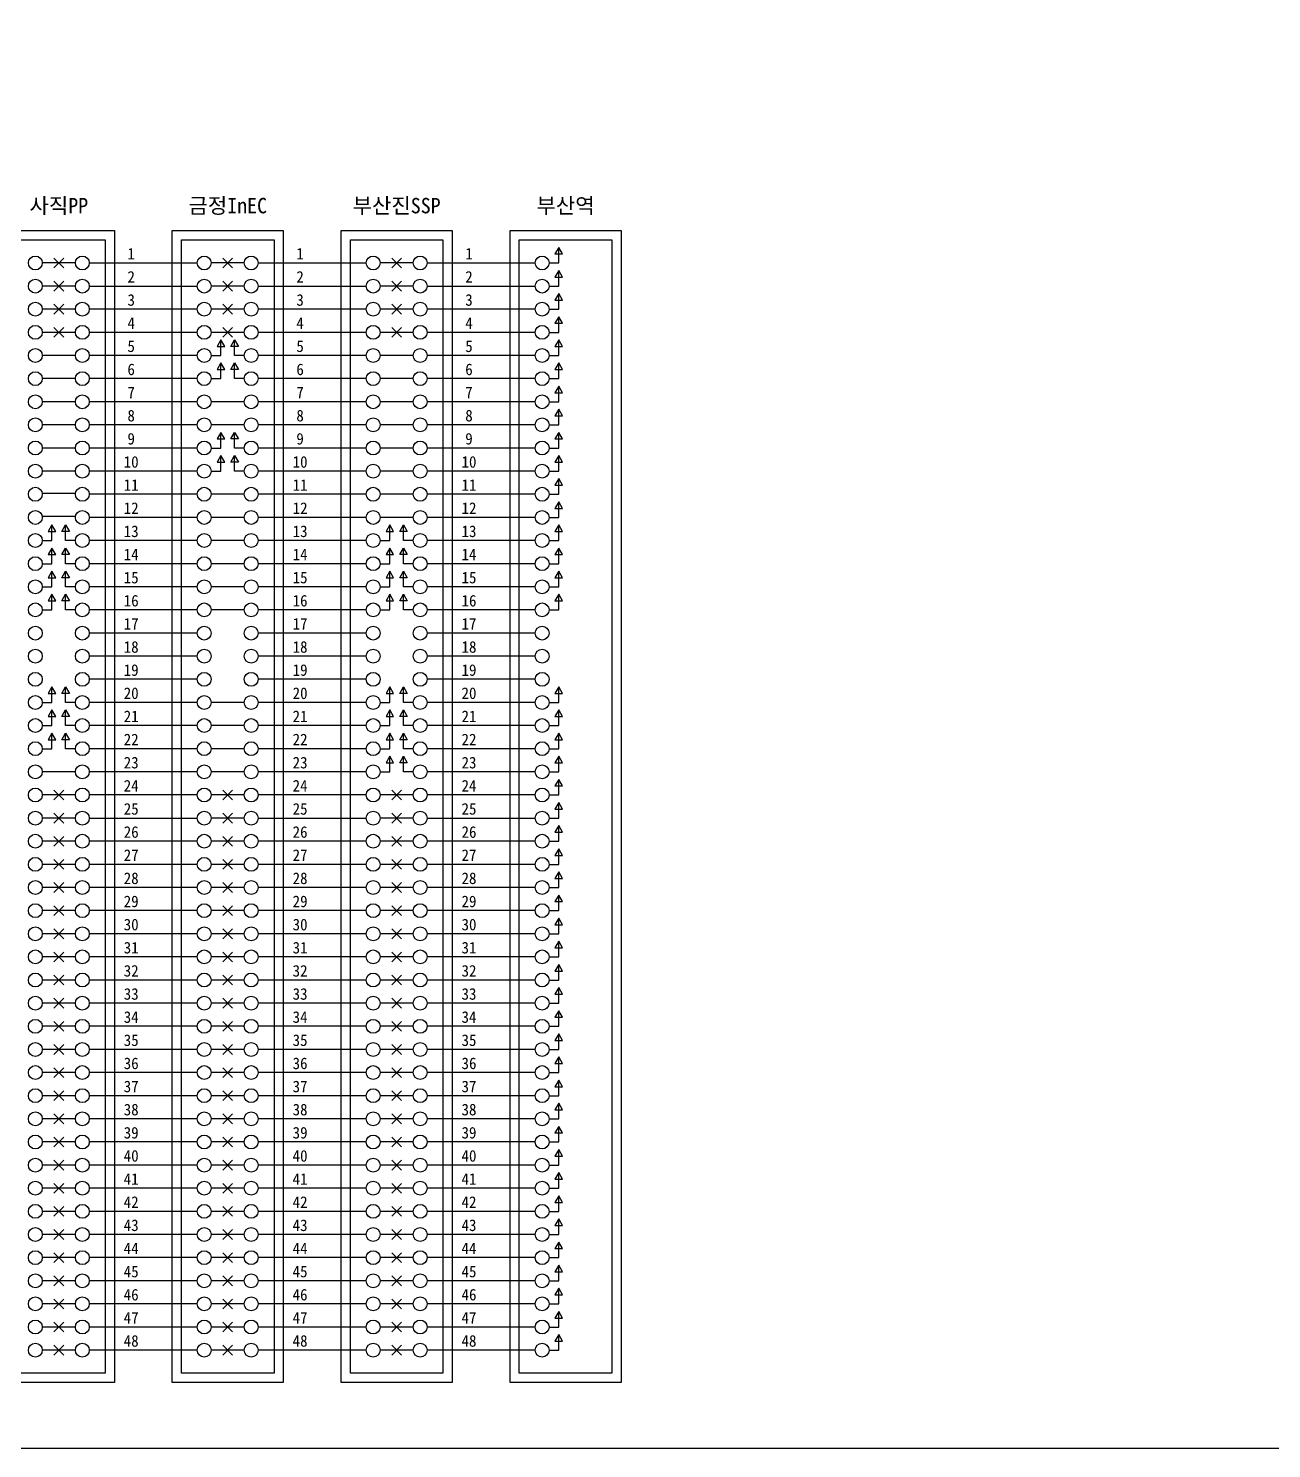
# Model space of a CAD drawing. Extents: x 10526 to 11696, y -1080 to -247.
# Drawn here: x 10815.8 to 11138.1, y -1079.9 to -711.6 of the extents above; entities that cross this region are included whole.
import ezdxf
from ezdxf.enums import TextEntityAlignment as Align

# ---------------------------------------------------------------- set-up
doc = ezdxf.new("R2010")
doc.units = 0
doc.header["$LTSCALE"] = 10
doc.header["$MEASUREMENT"] = 0
for name, color, linetype in [('TN-CABL', 4, 'Continuous'), ('TN-TABL', 3, 'Continuous'), ('TN-TEXT', 3, 'Continuous'), ('TX-PAPR', 2, 'Continuous')]:
    doc.layers.add(name, color=color, linetype=linetype)
doc.styles.get("Standard").update_dxf_attribs({"font": 'GulimChe.ttf'})

msp = doc.modelspace()

# ---------------------------------------------------------------- linework, layer by layer
at = {"layer": 'TN-CABL', "ltscale": 1.5}
for points in [[(10950.76, -772.41), (10953.28, -772.41), (10953.28, -768.36)], [(10822.39, -771.14), (10824.93, -773.69)], [(10824.93, -771.14), (10822.39, -773.69)], [(10866.19, -771.14), (10868.73, -773.69)], [(10868.73, -771.14), (10866.19, -773.69)], [(10909.99, -771.14), (10912.53, -773.69)], [(10912.53, -771.14), (10909.99, -773.69)], [(10822.39, -777.14), (10824.93, -779.69)], [(10824.93, -777.14), (10822.39, -779.69)], [(10866.19, -777.14), (10868.73, -779.69)], [(10868.73, -777.14), (10866.19, -779.69)], [(10909.99, -777.14), (10912.53, -779.69)], [(10912.53, -777.14), (10909.99, -779.69)], [(10950.76, -778.41), (10953.28, -778.41), (10953.28, -774.36)], [(10950.76, -784.41), (10953.28, -784.41), (10953.28, -780.36)], [(10822.39, -783.14), (10824.93, -785.69)], [(10824.93, -783.14), (10822.39, -785.69)], [(10866.19, -783.14), (10868.73, -785.69)], [(10868.73, -783.14), (10866.19, -785.69)], [(10909.99, -783.14), (10912.53, -785.69)], [(10912.53, -783.14), (10909.99, -785.69)], [(10950.76, -790.41), (10953.28, -790.41), (10953.28, -786.36)], [(10822.39, -789.14), (10824.93, -791.69)], [(10824.93, -789.14), (10822.39, -791.69)], [(10866.19, -789.14), (10868.73, -791.69)], [(10868.73, -789.14), (10866.19, -791.69)], [(10909.99, -789.14), (10912.53, -791.69)], [(10912.53, -789.14), (10909.99, -791.69)], [(10863.16, -796.41), (10865.68, -796.41), (10865.68, -792.36)], [(10871.75, -796.41), (10869.23, -796.41), (10869.23, -792.36)], [(10950.76, -796.41), (10953.28, -796.41), (10953.28, -792.36)], [(10863.16, -802.41), (10865.68, -802.41), (10865.68, -798.36)], [(10871.75, -802.41), (10869.23, -802.41), (10869.23, -798.36)], [(10950.76, -802.41), (10953.28, -802.41), (10953.28, -798.36)], [(10950.76, -808.41), (10953.28, -808.41), (10953.28, -804.36)], [(10950.76, -814.41), (10953.28, -814.41), (10953.28, -810.36)], [(10863.16, -820.41), (10865.68, -820.41), (10865.68, -816.36)], [(10871.75, -820.41), (10869.23, -820.41), (10869.23, -816.36)], [(10950.76, -820.41), (10953.28, -820.41), (10953.28, -816.36)], [(10863.16, -826.41), (10865.68, -826.41), (10865.68, -822.36)], [(10871.75, -826.41), (10869.23, -826.41), (10869.23, -822.36)], [(10950.76, -826.41), (10953.28, -826.41), (10953.28, -822.36)], [(10950.76, -832.41), (10953.28, -832.41), (10953.28, -828.36)], [(10950.76, -838.41), (10953.28, -838.41), (10953.28, -834.36)], [(10819.36, -844.41), (10821.88, -844.41), (10821.88, -840.36)], [(10827.95, -844.41), (10825.43, -844.41), (10825.43, -840.36)], [(10906.96, -844.41), (10909.48, -844.41), (10909.48, -840.36)], [(10915.55, -844.41), (10913.03, -844.41), (10913.03, -840.36)], [(10950.76, -844.41), (10953.28, -844.41), (10953.28, -840.36)], [(10819.36, -850.41), (10821.88, -850.41), (10821.88, -846.36)], [(10827.95, -850.41), (10825.43, -850.41), (10825.43, -846.36)], [(10906.96, -850.41), (10909.48, -850.41), (10909.48, -846.36)], [(10915.55, -850.41), (10913.03, -850.41), (10913.03, -846.36)], [(10950.76, -850.41), (10953.28, -850.41), (10953.28, -846.36)], [(10819.36, -856.41), (10821.88, -856.41), (10821.88, -852.36)], [(10827.95, -856.41), (10825.43, -856.41), (10825.43, -852.36)], [(10906.96, -856.41), (10909.48, -856.41), (10909.48, -852.36)], [(10915.55, -856.41), (10913.03, -856.41), (10913.03, -852.36)], [(10950.76, -856.41), (10953.28, -856.41), (10953.28, -852.36)], [(10819.36, -862.41), (10821.88, -862.41), (10821.88, -858.36)], [(10827.95, -862.41), (10825.43, -862.41), (10825.43, -858.36)], [(10906.96, -862.41), (10909.48, -862.41), (10909.48, -858.36)], [(10915.55, -862.41), (10913.03, -862.41), (10913.03, -858.36)], [(10950.76, -862.41), (10953.28, -862.41), (10953.28, -858.36)], [(10819.36, -886.41), (10821.88, -886.41), (10821.88, -882.36)], [(10827.95, -886.41), (10825.43, -886.41), (10825.43, -882.36)], [(10906.96, -886.41), (10909.48, -886.41), (10909.48, -882.36)], [(10915.55, -886.41), (10913.03, -886.41), (10913.03, -882.36)], [(10950.76, -886.41), (10953.28, -886.41), (10953.28, -882.36)], [(10819.36, -892.41), (10821.88, -892.41), (10821.88, -888.36)], [(10827.95, -892.41), (10825.43, -892.41), (10825.43, -888.36)], [(10906.96, -892.41), (10909.48, -892.41), (10909.48, -888.36)], [(10915.55, -892.41), (10913.03, -892.41), (10913.03, -888.36)], [(10950.76, -892.41), (10953.28, -892.41), (10953.28, -888.36)], [(10819.36, -898.41), (10821.88, -898.41), (10821.88, -894.36)], [(10827.95, -898.41), (10825.43, -898.41), (10825.43, -894.36)], [(10906.96, -898.41), (10909.48, -898.41), (10909.48, -894.36)], [(10915.55, -898.41), (10913.03, -898.41), (10913.03, -894.36)], [(10950.76, -898.41), (10953.28, -898.41), (10953.28, -894.36)], [(10906.96, -904.41), (10909.48, -904.41), (10909.48, -900.36)], [(10915.55, -904.41), (10913.03, -904.41), (10913.03, -900.36)], [(10950.76, -904.41), (10953.28, -904.41), (10953.28, -900.36)], [(10822.39, -909.14), (10824.93, -911.69)], [(10824.93, -909.14), (10822.39, -911.69)], [(10866.19, -909.14), (10868.73, -911.69)], [(10868.73, -909.14), (10866.19, -911.69)], [(10909.99, -909.14), (10912.53, -911.69)], [(10912.53, -909.14), (10909.99, -911.69)], [(10950.76, -910.41), (10953.28, -910.41), (10953.28, -906.36)], [(10950.76, -916.41), (10953.28, -916.41), (10953.28, -912.36)], [(10822.39, -915.14), (10824.93, -917.69)], [(10824.93, -915.14), (10822.39, -917.69)], [(10866.19, -915.14), (10868.73, -917.69)], [(10868.73, -915.14), (10866.19, -917.69)], [(10909.99, -915.14), (10912.53, -917.69)], [(10912.53, -915.14), (10909.99, -917.69)], [(10950.76, -922.41), (10953.28, -922.41), (10953.28, -918.36)], [(10822.39, -921.14), (10824.93, -923.69)], [(10824.93, -921.14), (10822.39, -923.69)], [(10866.19, -921.14), (10868.73, -923.69)], [(10868.73, -921.14), (10866.19, -923.69)], [(10909.99, -921.14), (10912.53, -923.69)], [(10912.53, -921.14), (10909.99, -923.69)], [(10950.76, -928.41), (10953.28, -928.41), (10953.28, -924.36)], [(10822.39, -927.14), (10824.93, -929.69)], [(10824.93, -927.14), (10822.39, -929.69)], [(10866.19, -927.14), (10868.73, -929.69)], [(10868.73, -927.14), (10866.19, -929.69)], [(10909.99, -927.14), (10912.53, -929.69)], [(10912.53, -927.14), (10909.99, -929.69)], [(10950.76, -934.41), (10953.28, -934.41), (10953.28, -930.36)], [(10822.39, -933.14), (10824.93, -935.69)], [(10824.93, -933.14), (10822.39, -935.69)], [(10866.19, -933.14), (10868.73, -935.69)], [(10868.73, -933.14), (10866.19, -935.69)], [(10909.99, -933.14), (10912.53, -935.69)], [(10912.53, -933.14), (10909.99, -935.69)], [(10822.39, -939.14), (10824.93, -941.69)], [(10824.93, -939.14), (10822.39, -941.69)], [(10866.19, -939.14), (10868.73, -941.69)], [(10868.73, -939.14), (10866.19, -941.69)], [(10909.99, -939.14), (10912.53, -941.69)], [(10912.53, -939.14), (10909.99, -941.69)], [(10950.76, -940.41), (10953.28, -940.41), (10953.28, -936.36)], [(10950.76, -946.41), (10953.28, -946.41), (10953.28, -942.36)], [(10822.39, -945.14), (10824.93, -947.69)], [(10824.93, -945.14), (10822.39, -947.69)], [(10866.19, -945.14), (10868.73, -947.69)], [(10868.73, -945.14), (10866.19, -947.69)], [(10909.99, -945.14), (10912.53, -947.69)], [(10912.53, -945.14), (10909.99, -947.69)], [(10950.76, -952.41), (10953.28, -952.41), (10953.28, -948.36)], [(10822.39, -951.14), (10824.93, -953.69)], [(10824.93, -951.14), (10822.39, -953.69)], [(10866.19, -951.14), (10868.73, -953.69)], [(10868.73, -951.14), (10866.19, -953.69)], [(10909.99, -951.14), (10912.53, -953.69)], [(10912.53, -951.14), (10909.99, -953.69)], [(10822.39, -957.14), (10824.93, -959.69)], [(10824.93, -957.14), (10822.39, -959.69)], [(10866.19, -957.14), (10868.73, -959.69)], [(10868.73, -957.14), (10866.19, -959.69)], [(10909.99, -957.14), (10912.53, -959.69)], [(10912.53, -957.14), (10909.99, -959.69)], [(10950.76, -958.41), (10953.28, -958.41), (10953.28, -954.36)], [(10950.76, -964.41), (10953.28, -964.41), (10953.28, -960.36)], [(10822.39, -963.14), (10824.93, -965.69)], [(10824.93, -963.14), (10822.39, -965.69)], [(10866.19, -963.14), (10868.73, -965.69)], [(10868.73, -963.14), (10866.19, -965.69)], [(10909.99, -963.14), (10912.53, -965.69)], [(10912.53, -963.14), (10909.99, -965.69)], [(10950.76, -970.41), (10953.28, -970.41), (10953.28, -966.36)], [(10822.39, -969.14), (10824.93, -971.69)], [(10824.93, -969.14), (10822.39, -971.69)], [(10866.19, -969.14), (10868.73, -971.69)], [(10868.73, -969.14), (10866.19, -971.69)], [(10909.99, -969.14), (10912.53, -971.69)], [(10912.53, -969.14), (10909.99, -971.69)], [(10950.76, -976.41), (10953.28, -976.41), (10953.28, -972.36)], [(10822.39, -975.14), (10824.93, -977.69)], [(10824.93, -975.14), (10822.39, -977.69)], [(10866.19, -975.14), (10868.73, -977.69)], [(10868.73, -975.14), (10866.19, -977.69)], [(10909.99, -975.14), (10912.53, -977.69)], [(10912.53, -975.14), (10909.99, -977.69)], [(10950.76, -982.41), (10953.28, -982.41), (10953.28, -978.36)], [(10822.39, -981.14), (10824.93, -983.69)], [(10824.93, -981.14), (10822.39, -983.69)], [(10866.19, -981.14), (10868.73, -983.69)], [(10868.73, -981.14), (10866.19, -983.69)], [(10909.99, -981.14), (10912.53, -983.69)], [(10912.53, -981.14), (10909.99, -983.69)], [(10822.39, -987.14), (10824.93, -989.69)], [(10824.93, -987.14), (10822.39, -989.69)], [(10866.19, -987.14), (10868.73, -989.69)], [(10868.73, -987.14), (10866.19, -989.69)], [(10909.99, -987.14), (10912.53, -989.69)], [(10912.53, -987.14), (10909.99, -989.69)], [(10950.76, -988.41), (10953.28, -988.41), (10953.28, -984.36)], [(10950.76, -994.41), (10953.28, -994.41), (10953.28, -990.36)], [(10822.39, -993.14), (10824.93, -995.69)], [(10824.93, -993.14), (10822.39, -995.69)], [(10866.19, -993.14), (10868.73, -995.69)], [(10868.73, -993.14), (10866.19, -995.69)], [(10909.99, -993.14), (10912.53, -995.69)], [(10912.53, -993.14), (10909.99, -995.69)], [(10950.76, -1000.41), (10953.28, -1000.41), (10953.28, -996.36)], [(10822.39, -999.14), (10824.93, -1001.69)], [(10824.93, -999.14), (10822.39, -1001.69)], [(10866.19, -999.14), (10868.73, -1001.69)], [(10868.73, -999.14), (10866.19, -1001.69)], [(10909.99, -999.14), (10912.53, -1001.69)], [(10912.53, -999.14), (10909.99, -1001.69)], [(10822.39, -1005.14), (10824.93, -1007.69)], [(10824.93, -1005.14), (10822.39, -1007.69)], [(10866.19, -1005.14), (10868.73, -1007.69)], [(10868.73, -1005.14), (10866.19, -1007.69)], [(10909.99, -1005.14), (10912.53, -1007.69)], [(10912.53, -1005.14), (10909.99, -1007.69)], [(10950.76, -1006.41), (10953.28, -1006.41), (10953.28, -1002.36)], [(10950.76, -1012.41), (10953.28, -1012.41), (10953.28, -1008.36)], [(10822.39, -1011.14), (10824.93, -1013.69)], [(10824.93, -1011.14), (10822.39, -1013.69)], [(10866.19, -1011.14), (10868.73, -1013.69)], [(10868.73, -1011.14), (10866.19, -1013.69)], [(10909.99, -1011.14), (10912.53, -1013.69)], [(10912.53, -1011.14), (10909.99, -1013.69)], [(10950.76, -1018.41), (10953.28, -1018.41), (10953.28, -1014.36)], [(10822.39, -1017.14), (10824.93, -1019.69)], [(10824.93, -1017.14), (10822.39, -1019.69)], [(10866.19, -1017.14), (10868.73, -1019.69)], [(10868.73, -1017.14), (10866.19, -1019.69)], [(10909.99, -1017.14), (10912.53, -1019.69)], [(10912.53, -1017.14), (10909.99, -1019.69)], [(10950.76, -1024.41), (10953.28, -1024.41), (10953.28, -1020.36)], [(10822.39, -1023.14), (10824.93, -1025.69)], [(10824.93, -1023.14), (10822.39, -1025.69)], [(10866.19, -1023.14), (10868.73, -1025.69)], [(10868.73, -1023.14), (10866.19, -1025.69)], [(10909.99, -1023.14), (10912.53, -1025.69)], [(10912.53, -1023.14), (10909.99, -1025.69)], [(10950.76, -1030.41), (10953.28, -1030.41), (10953.28, -1026.36)], [(10822.39, -1029.14), (10824.93, -1031.69)], [(10824.93, -1029.14), (10822.39, -1031.69)], [(10866.19, -1029.14), (10868.73, -1031.69)], [(10868.73, -1029.14), (10866.19, -1031.69)], [(10909.99, -1029.14), (10912.53, -1031.69)], [(10912.53, -1029.14), (10909.99, -1031.69)], [(10950.76, -1036.41), (10953.28, -1036.41), (10953.28, -1032.36)], [(10822.39, -1035.14), (10824.93, -1037.69)], [(10824.93, -1035.14), (10822.39, -1037.69)], [(10866.19, -1035.14), (10868.73, -1037.69)], [(10868.73, -1035.14), (10866.19, -1037.69)], [(10909.99, -1035.14), (10912.53, -1037.69)], [(10912.53, -1035.14), (10909.99, -1037.69)], [(10950.76, -1042.41), (10953.28, -1042.41), (10953.28, -1038.36)], [(10822.39, -1041.14), (10824.93, -1043.69)], [(10824.93, -1041.14), (10822.39, -1043.69)], [(10866.19, -1041.14), (10868.73, -1043.69)], [(10868.73, -1041.14), (10866.19, -1043.69)], [(10909.99, -1041.14), (10912.53, -1043.69)], [(10912.53, -1041.14), (10909.99, -1043.69)], [(10950.76, -1048.41), (10953.28, -1048.41), (10953.28, -1044.36)], [(10822.39, -1047.14), (10824.93, -1049.69)], [(10824.93, -1047.14), (10822.39, -1049.69)], [(10866.19, -1047.14), (10868.73, -1049.69)], [(10868.73, -1047.14), (10866.19, -1049.69)], [(10909.99, -1047.14), (10912.53, -1049.69)], [(10912.53, -1047.14), (10909.99, -1049.69)], [(10822.39, -1053.14), (10824.93, -1055.69)], [(10824.93, -1053.14), (10822.39, -1055.69)], [(10866.19, -1053.14), (10868.73, -1055.69)], [(10868.73, -1053.14), (10866.19, -1055.69)], [(10909.99, -1053.14), (10912.53, -1055.69)], [(10912.53, -1053.14), (10909.99, -1055.69)], [(10950.76, -1054.41), (10953.28, -1054.41), (10953.28, -1050.36)]]:
    msp.add_lwpolyline(points, dxfattribs=at)
for points in [[(10953.28, -768.36), (10952.3, -770.07), (10954.27, -770.07)], [(10953.28, -774.36), (10952.3, -776.07), (10954.27, -776.07)], [(10953.28, -780.36), (10952.3, -782.07), (10954.27, -782.07)], [(10953.28, -786.36), (10952.3, -788.07), (10954.27, -788.07)], [(10865.68, -792.36), (10864.7, -794.07), (10866.67, -794.07)], [(10869.23, -792.36), (10870.22, -794.07), (10868.25, -794.07)], [(10953.28, -792.36), (10952.3, -794.07), (10954.27, -794.07)], [(10865.68, -798.36), (10864.7, -800.07), (10866.67, -800.07)], [(10869.23, -798.36), (10870.22, -800.07), (10868.25, -800.07)], [(10953.28, -798.36), (10952.3, -800.07), (10954.27, -800.07)], [(10953.28, -804.36), (10952.3, -806.07), (10954.27, -806.07)], [(10953.28, -810.36), (10952.3, -812.07), (10954.27, -812.07)], [(10865.68, -816.36), (10864.7, -818.07), (10866.67, -818.07)], [(10869.23, -816.36), (10870.22, -818.07), (10868.25, -818.07)], [(10953.28, -816.36), (10952.3, -818.07), (10954.27, -818.07)], [(10865.68, -822.36), (10864.7, -824.07), (10866.67, -824.07)], [(10869.23, -822.36), (10870.22, -824.07), (10868.25, -824.07)], [(10953.28, -822.36), (10952.3, -824.07), (10954.27, -824.07)], [(10953.28, -828.36), (10952.3, -830.07), (10954.27, -830.07)], [(10953.28, -834.36), (10952.3, -836.07), (10954.27, -836.07)], [(10821.88, -840.36), (10820.9, -842.07), (10822.87, -842.07)], [(10825.43, -840.36), (10826.42, -842.07), (10824.45, -842.07)], [(10909.48, -840.36), (10908.5, -842.07), (10910.47, -842.07)], [(10913.03, -840.36), (10914.02, -842.07), (10912.05, -842.07)], [(10953.28, -840.36), (10952.3, -842.07), (10954.27, -842.07)], [(10821.88, -846.36), (10820.9, -848.07), (10822.87, -848.07)], [(10825.43, -846.36), (10826.42, -848.07), (10824.45, -848.07)], [(10909.48, -846.36), (10908.5, -848.07), (10910.47, -848.07)], [(10913.03, -846.36), (10914.02, -848.07), (10912.05, -848.07)], [(10953.28, -846.36), (10952.3, -848.07), (10954.27, -848.07)], [(10821.88, -852.36), (10820.9, -854.07), (10822.87, -854.07)], [(10825.43, -852.36), (10826.42, -854.07), (10824.45, -854.07)], [(10909.48, -852.36), (10908.5, -854.07), (10910.47, -854.07)], [(10913.03, -852.36), (10914.02, -854.07), (10912.05, -854.07)], [(10953.28, -852.36), (10952.3, -854.07), (10954.27, -854.07)], [(10821.88, -858.36), (10820.9, -860.07), (10822.87, -860.07)], [(10825.43, -858.36), (10826.42, -860.07), (10824.45, -860.07)], [(10909.48, -858.36), (10908.5, -860.07), (10910.47, -860.07)], [(10913.03, -858.36), (10914.02, -860.07), (10912.05, -860.07)], [(10953.28, -858.36), (10952.3, -860.07), (10954.27, -860.07)], [(10821.88, -882.36), (10820.9, -884.07), (10822.87, -884.07)], [(10825.43, -882.36), (10826.42, -884.07), (10824.45, -884.07)], [(10909.48, -882.36), (10908.5, -884.07), (10910.47, -884.07)], [(10913.03, -882.36), (10914.02, -884.07), (10912.05, -884.07)], [(10953.28, -882.36), (10952.3, -884.07), (10954.27, -884.07)], [(10821.88, -888.36), (10820.9, -890.07), (10822.87, -890.07)], [(10825.43, -888.36), (10826.42, -890.07), (10824.45, -890.07)], [(10909.48, -888.36), (10908.5, -890.07), (10910.47, -890.07)], [(10913.03, -888.36), (10914.02, -890.07), (10912.05, -890.07)], [(10953.28, -888.36), (10952.3, -890.07), (10954.27, -890.07)], [(10821.88, -894.36), (10820.9, -896.07), (10822.87, -896.07)], [(10825.43, -894.36), (10826.42, -896.07), (10824.45, -896.07)], [(10909.48, -894.36), (10908.5, -896.07), (10910.47, -896.07)], [(10913.03, -894.36), (10914.02, -896.07), (10912.05, -896.07)], [(10953.28, -894.36), (10952.3, -896.07), (10954.27, -896.07)], [(10909.48, -900.36), (10908.5, -902.07), (10910.47, -902.07)], [(10913.03, -900.36), (10914.02, -902.07), (10912.05, -902.07)], [(10953.28, -900.36), (10952.3, -902.07), (10954.27, -902.07)], [(10953.28, -906.36), (10952.3, -908.07), (10954.27, -908.07)], [(10953.28, -912.36), (10952.3, -914.07), (10954.27, -914.07)], [(10953.28, -918.36), (10952.3, -920.07), (10954.27, -920.07)], [(10953.28, -924.36), (10952.3, -926.07), (10954.27, -926.07)], [(10953.28, -930.36), (10952.3, -932.07), (10954.27, -932.07)], [(10953.28, -936.36), (10952.3, -938.07), (10954.27, -938.07)], [(10953.28, -942.36), (10952.3, -944.07), (10954.27, -944.07)], [(10953.28, -948.36), (10952.3, -950.07), (10954.27, -950.07)], [(10953.28, -954.36), (10952.3, -956.07), (10954.27, -956.07)], [(10953.28, -960.36), (10952.3, -962.07), (10954.27, -962.07)], [(10953.28, -966.36), (10952.3, -968.07), (10954.27, -968.07)], [(10953.28, -972.36), (10952.3, -974.07), (10954.27, -974.07)], [(10953.28, -978.36), (10952.3, -980.07), (10954.27, -980.07)], [(10953.28, -984.36), (10952.3, -986.07), (10954.27, -986.07)], [(10953.28, -990.36), (10952.3, -992.07), (10954.27, -992.07)], [(10953.28, -996.36), (10952.3, -998.07), (10954.27, -998.07)], [(10953.28, -1002.36), (10952.3, -1004.07), (10954.27, -1004.07)], [(10953.28, -1008.36), (10952.3, -1010.07), (10954.27, -1010.07)], [(10953.28, -1014.36), (10952.3, -1016.07), (10954.27, -1016.07)], [(10953.28, -1020.36), (10952.3, -1022.07), (10954.27, -1022.07)], [(10953.28, -1026.36), (10952.3, -1028.07), (10954.27, -1028.07)], [(10953.28, -1032.36), (10952.3, -1034.07), (10954.27, -1034.07)], [(10953.28, -1038.36), (10952.3, -1040.07), (10954.27, -1040.07)], [(10953.28, -1044.36), (10952.3, -1046.07), (10954.27, -1046.07)], [(10953.28, -1050.36), (10952.3, -1052.07), (10954.27, -1052.07)]]:
    msp.add_lwpolyline(points, close=True, dxfattribs=at)
at = {"layer": 'TN-CABL', "flags": 128}
for points in [[(10827.95, -772.41), (10819.36, -772.41)], [(10831.55, -772.41), (10859.57, -772.41)], [(10871.75, -772.41), (10863.16, -772.41)], [(10875.35, -772.41), (10903.37, -772.41)], [(10915.55, -772.41), (10906.96, -772.41)], [(10919.15, -772.41), (10947.17, -772.41)], [(10827.95, -778.41), (10819.36, -778.41)], [(10831.55, -778.41), (10859.57, -778.41)], [(10871.75, -778.41), (10863.16, -778.41)], [(10875.35, -778.41), (10903.37, -778.41)], [(10915.55, -778.41), (10906.96, -778.41)], [(10919.15, -778.41), (10947.17, -778.41)], [(10827.95, -784.41), (10819.36, -784.41)], [(10859.57, -784.41), (10831.55, -784.41)], [(10871.75, -784.41), (10863.16, -784.41)], [(10903.37, -784.41), (10875.35, -784.41)], [(10915.55, -784.41), (10906.96, -784.41)], [(10947.17, -784.41), (10919.15, -784.41)], [(10827.95, -790.41), (10819.36, -790.41)], [(10859.57, -790.41), (10831.55, -790.41)], [(10871.75, -790.41), (10863.16, -790.41)], [(10903.37, -790.41), (10875.35, -790.41)], [(10915.55, -790.41), (10906.96, -790.41)], [(10947.17, -790.41), (10919.15, -790.41)], [(10827.95, -796.41), (10819.36, -796.41)], [(10859.57, -796.41), (10831.55, -796.41)], [(10903.37, -796.41), (10875.35, -796.41)], [(10915.55, -796.41), (10906.96, -796.41)], [(10947.17, -796.41), (10919.15, -796.41)], [(10827.95, -802.41), (10819.36, -802.41)], [(10859.57, -802.41), (10831.55, -802.41)], [(10903.37, -802.41), (10875.35, -802.41)], [(10915.55, -802.41), (10906.96, -802.41)], [(10947.17, -802.41), (10919.15, -802.41)], [(10827.95, -808.41), (10819.36, -808.41)], [(10859.57, -808.41), (10831.55, -808.41)], [(10871.75, -808.41), (10863.16, -808.41)], [(10903.37, -808.41), (10875.35, -808.41)], [(10915.55, -808.41), (10906.96, -808.41)], [(10947.17, -808.41), (10919.15, -808.41)], [(10827.95, -814.41), (10819.36, -814.41)], [(10859.57, -814.41), (10831.55, -814.41)], [(10871.75, -814.41), (10863.16, -814.41)], [(10903.37, -814.41), (10875.35, -814.41)], [(10915.55, -814.41), (10906.96, -814.41)], [(10947.17, -814.41), (10919.15, -814.41)], [(10827.95, -820.41), (10819.36, -820.41)], [(10859.57, -820.41), (10831.55, -820.41)], [(10903.37, -820.41), (10875.35, -820.41)], [(10915.55, -820.41), (10906.96, -820.41)], [(10947.17, -820.41), (10919.15, -820.41)], [(10827.95, -826.41), (10819.36, -826.41)], [(10859.57, -826.41), (10831.55, -826.41)], [(10903.37, -826.41), (10875.35, -826.41)], [(10915.55, -826.41), (10906.96, -826.41)], [(10947.17, -826.41), (10919.15, -826.41)], [(10827.94, -832.21), (10819.35, -832.21)], [(10859.57, -832.41), (10831.55, -832.41)], [(10871.75, -832.41), (10863.16, -832.41)], [(10903.37, -832.41), (10875.35, -832.41)], [(10915.55, -832.41), (10906.96, -832.41)], [(10947.17, -832.41), (10919.15, -832.41)], [(10827.94, -838.21), (10819.35, -838.21)], [(10859.57, -838.41), (10831.55, -838.41)], [(10871.75, -838.41), (10863.16, -838.41)], [(10903.37, -838.41), (10875.35, -838.41)], [(10915.55, -838.41), (10906.96, -838.41)], [(10947.17, -838.41), (10919.15, -838.41)], [(10859.57, -844.41), (10831.55, -844.41)], [(10871.75, -844.41), (10863.16, -844.41)], [(10903.37, -844.41), (10875.35, -844.41)], [(10947.17, -844.41), (10919.15, -844.41)], [(10859.57, -850.41), (10831.55, -850.41)], [(10871.75, -850.41), (10863.16, -850.41)], [(10903.37, -850.41), (10875.35, -850.41)], [(10947.17, -850.41), (10919.15, -850.41)], [(10859.57, -856.41), (10831.55, -856.41)], [(10871.75, -856.41), (10863.16, -856.41)], [(10903.37, -856.41), (10875.35, -856.41)], [(10947.17, -856.41), (10919.15, -856.41)], [(10859.57, -862.41), (10831.55, -862.41)], [(10871.75, -862.41), (10863.16, -862.41)], [(10903.37, -862.41), (10875.35, -862.41)], [(10947.17, -862.41), (10919.15, -862.41)], [(10859.57, -868.41), (10831.55, -868.41)], [(10903.37, -868.41), (10875.35, -868.41)], [(10947.17, -868.41), (10919.15, -868.41)], [(10859.57, -874.41), (10831.55, -874.41)], [(10903.37, -874.41), (10875.35, -874.41)], [(10947.17, -874.41), (10919.15, -874.41)], [(10859.57, -880.41), (10831.55, -880.41)], [(10903.37, -880.41), (10875.35, -880.41)], [(10947.17, -880.41), (10919.15, -880.41)], [(10859.57, -886.41), (10831.55, -886.41)], [(10871.75, -886.41), (10863.16, -886.41)], [(10903.37, -886.41), (10875.35, -886.41)], [(10947.17, -886.41), (10919.15, -886.41)], [(10859.57, -892.41), (10831.55, -892.41)], [(10871.75, -892.41), (10863.16, -892.41)], [(10903.37, -892.41), (10875.35, -892.41)], [(10947.17, -892.41), (10919.15, -892.41)], [(10859.57, -898.41), (10831.55, -898.41)], [(10871.75, -898.41), (10863.16, -898.41)], [(10903.37, -898.41), (10875.35, -898.41)], [(10947.17, -898.41), (10919.15, -898.41)], [(10827.94, -904.41), (10819.35, -904.41)], [(10859.57, -904.41), (10831.55, -904.41)], [(10871.75, -904.41), (10863.16, -904.41)], [(10903.37, -904.41), (10875.35, -904.41)], [(10947.17, -904.41), (10919.15, -904.41)], [(10827.95, -910.41), (10819.36, -910.41)], [(10859.57, -910.41), (10831.55, -910.41)], [(10871.75, -910.41), (10863.16, -910.41)], [(10903.37, -910.41), (10875.35, -910.41)], [(10915.55, -910.41), (10906.96, -910.41)], [(10947.17, -910.41), (10919.15, -910.41)], [(10827.95, -916.41), (10819.36, -916.41)], [(10831.55, -916.41), (10859.57, -916.41)], [(10871.75, -916.41), (10863.16, -916.41)], [(10875.35, -916.41), (10903.37, -916.41)], [(10915.55, -916.41), (10906.96, -916.41)], [(10919.15, -916.41), (10947.17, -916.41)], [(10827.95, -922.41), (10819.36, -922.41)], [(10859.57, -922.41), (10831.55, -922.41)], [(10871.75, -922.41), (10863.16, -922.41)], [(10903.37, -922.41), (10875.35, -922.41)], [(10915.55, -922.41), (10906.96, -922.41)], [(10947.17, -922.41), (10919.15, -922.41)], [(10827.95, -928.41), (10819.36, -928.41)], [(10859.57, -928.41), (10831.55, -928.41)], [(10871.75, -928.41), (10863.16, -928.41)], [(10903.37, -928.41), (10875.35, -928.41)], [(10915.55, -928.41), (10906.96, -928.41)], [(10947.17, -928.41), (10919.15, -928.41)], [(10827.95, -934.41), (10819.36, -934.41)], [(10859.57, -934.41), (10831.55, -934.41)], [(10871.75, -934.41), (10863.16, -934.41)], [(10903.37, -934.41), (10875.35, -934.41)], [(10915.55, -934.41), (10906.96, -934.41)], [(10947.17, -934.41), (10919.15, -934.41)], [(10827.95, -940.41), (10819.36, -940.41)], [(10859.57, -940.41), (10831.55, -940.41)], [(10871.75, -940.41), (10863.16, -940.41)], [(10903.37, -940.41), (10875.35, -940.41)], [(10915.55, -940.41), (10906.96, -940.41)], [(10947.17, -940.41), (10919.15, -940.41)], [(10827.95, -946.41), (10819.36, -946.41)], [(10859.57, -946.41), (10831.55, -946.41)], [(10871.75, -946.41), (10863.16, -946.41)], [(10903.37, -946.41), (10875.35, -946.41)], [(10915.55, -946.41), (10906.96, -946.41)], [(10947.17, -946.41), (10919.15, -946.41)], [(10827.95, -952.41), (10819.36, -952.41)], [(10859.57, -952.41), (10831.55, -952.41)], [(10871.75, -952.41), (10863.16, -952.41)], [(10903.37, -952.41), (10875.35, -952.41)], [(10915.55, -952.41), (10906.96, -952.41)], [(10947.17, -952.41), (10919.15, -952.41)], [(10827.95, -958.41), (10819.36, -958.41)], [(10859.57, -958.41), (10831.55, -958.41)], [(10871.75, -958.41), (10863.16, -958.41)], [(10903.37, -958.41), (10875.35, -958.41)], [(10915.55, -958.41), (10906.96, -958.41)], [(10947.17, -958.41), (10919.15, -958.41)], [(10827.95, -964.41), (10819.36, -964.41)], [(10859.57, -964.41), (10831.55, -964.41)], [(10871.75, -964.41), (10863.16, -964.41)], [(10903.37, -964.41), (10875.35, -964.41)], [(10915.55, -964.41), (10906.96, -964.41)], [(10947.17, -964.41), (10919.15, -964.41)], [(10827.95, -970.41), (10819.36, -970.41)], [(10859.57, -970.41), (10831.55, -970.41)], [(10871.75, -970.41), (10863.16, -970.41)], [(10903.37, -970.41), (10875.35, -970.41)], [(10915.55, -970.41), (10906.96, -970.41)], [(10947.17, -970.41), (10919.15, -970.41)], [(10827.95, -976.41), (10819.36, -976.41)], [(10859.57, -976.41), (10831.55, -976.41)], [(10871.75, -976.41), (10863.16, -976.41)], [(10903.37, -976.41), (10875.35, -976.41)], [(10915.55, -976.41), (10906.96, -976.41)], [(10947.17, -976.41), (10919.15, -976.41)], [(10827.95, -982.41), (10819.36, -982.41)], [(10859.57, -982.41), (10831.55, -982.41)], [(10871.75, -982.41), (10863.16, -982.41)], [(10903.37, -982.41), (10875.35, -982.41)], [(10915.55, -982.41), (10906.96, -982.41)], [(10947.17, -982.41), (10919.15, -982.41)], [(10827.95, -988.41), (10819.36, -988.41)], [(10859.57, -988.41), (10831.55, -988.41)], [(10871.75, -988.41), (10863.16, -988.41)], [(10903.37, -988.41), (10875.35, -988.41)], [(10915.55, -988.41), (10906.96, -988.41)], [(10947.17, -988.41), (10919.15, -988.41)], [(10827.95, -994.41), (10819.36, -994.41)], [(10859.57, -994.41), (10831.55, -994.41)], [(10871.75, -994.41), (10863.16, -994.41)], [(10903.37, -994.41), (10875.35, -994.41)], [(10915.55, -994.41), (10906.96, -994.41)], [(10947.17, -994.41), (10919.15, -994.41)], [(10827.95, -1000.41), (10819.36, -1000.41)], [(10859.57, -1000.41), (10831.55, -1000.41)], [(10871.75, -1000.41), (10863.16, -1000.41)], [(10903.37, -1000.41), (10875.35, -1000.41)], [(10915.55, -1000.41), (10906.96, -1000.41)], [(10947.17, -1000.41), (10919.15, -1000.41)], [(10827.95, -1006.41), (10819.36, -1006.41)], [(10859.57, -1006.41), (10831.55, -1006.41)], [(10871.75, -1006.41), (10863.16, -1006.41)], [(10903.37, -1006.41), (10875.35, -1006.41)], [(10915.55, -1006.41), (10906.96, -1006.41)], [(10947.17, -1006.41), (10919.15, -1006.41)], [(10827.95, -1012.41), (10819.36, -1012.41)], [(10859.57, -1012.41), (10831.55, -1012.41)], [(10871.75, -1012.41), (10863.16, -1012.41)], [(10903.37, -1012.41), (10875.35, -1012.41)], [(10915.55, -1012.41), (10906.96, -1012.41)], [(10947.17, -1012.41), (10919.15, -1012.41)], [(10827.95, -1018.41), (10819.36, -1018.41)], [(10859.57, -1018.41), (10831.55, -1018.41)], [(10871.75, -1018.41), (10863.16, -1018.41)], [(10903.37, -1018.41), (10875.35, -1018.41)], [(10915.55, -1018.41), (10906.96, -1018.41)], [(10947.17, -1018.41), (10919.15, -1018.41)], [(10827.95, -1024.41), (10819.36, -1024.41)], [(10859.57, -1024.41), (10831.55, -1024.41)], [(10871.75, -1024.41), (10863.16, -1024.41)], [(10903.37, -1024.41), (10875.35, -1024.41)], [(10915.55, -1024.41), (10906.96, -1024.41)], [(10947.17, -1024.41), (10919.15, -1024.41)], [(10827.95, -1030.41), (10819.36, -1030.41)], [(10859.57, -1030.41), (10831.55, -1030.41)], [(10871.75, -1030.41), (10863.16, -1030.41)], [(10903.37, -1030.41), (10875.35, -1030.41)], [(10915.55, -1030.41), (10906.96, -1030.41)], [(10947.17, -1030.41), (10919.15, -1030.41)], [(10827.95, -1036.41), (10819.36, -1036.41)], [(10859.57, -1036.41), (10831.55, -1036.41)], [(10871.75, -1036.41), (10863.16, -1036.41)], [(10903.37, -1036.41), (10875.35, -1036.41)], [(10915.55, -1036.41), (10906.96, -1036.41)], [(10947.17, -1036.41), (10919.15, -1036.41)], [(10827.95, -1042.41), (10819.36, -1042.41)], [(10859.57, -1042.41), (10831.55, -1042.41)], [(10871.75, -1042.41), (10863.16, -1042.41)], [(10903.37, -1042.41), (10875.35, -1042.41)], [(10915.55, -1042.41), (10906.96, -1042.41)], [(10947.17, -1042.41), (10919.15, -1042.41)], [(10827.95, -1048.41), (10819.36, -1048.41)], [(10859.57, -1048.41), (10831.55, -1048.41)], [(10871.75, -1048.41), (10863.16, -1048.41)], [(10903.37, -1048.41), (10875.35, -1048.41)], [(10915.55, -1048.41), (10906.96, -1048.41)], [(10947.17, -1048.41), (10919.15, -1048.41)], [(10827.95, -1054.41), (10819.36, -1054.41)], [(10859.57, -1054.41), (10831.55, -1054.41)], [(10871.75, -1054.41), (10863.16, -1054.41)], [(10903.37, -1054.41), (10875.35, -1054.41)], [(10915.55, -1054.41), (10906.96, -1054.41)], [(10947.17, -1054.41), (10919.15, -1054.41)]]:
    msp.add_lwpolyline(points, dxfattribs=at)
at = {"layer": 'TN-TABL'}
for points in [[(10809.26, -764.01), (10838.06, -764.01), (10838.06, -1062.81), (10809.26, -1062.81)], [(10853.06, -764.01), (10881.86, -764.01), (10881.86, -1062.81), (10853.06, -1062.81)], [(10896.86, -764.01), (10925.66, -764.01), (10925.66, -1062.81), (10896.86, -1062.81)], [(10940.66, -764.01), (10969.46, -764.01), (10969.46, -1062.81), (10940.66, -1062.81)], [(10811.66, -766.41), (10835.66, -766.41), (10835.66, -1060.41), (10811.66, -1060.41)], [(10855.46, -766.41), (10879.46, -766.41), (10879.46, -1060.41), (10855.46, -1060.41)], [(10899.26, -766.41), (10923.26, -766.41), (10923.26, -1060.41), (10899.26, -1060.41)], [(10943.06, -766.41), (10967.06, -766.41), (10967.06, -1060.41), (10943.06, -1060.41)]]:
    msp.add_lwpolyline(points, close=True, dxfattribs=at)
at = {"layer": 'TN-TABL', "ltscale": 0.6}
for centre in [(10817.57, -772.41), (10829.75, -772.41), (10861.37, -772.41), (10873.55, -772.41), (10905.17, -772.41), (10917.35, -772.41), (10948.97, -772.41), (10817.57, -778.41), (10829.75, -778.41), (10861.37, -778.41), (10873.55, -778.41), (10905.17, -778.41), (10917.35, -778.41), (10948.97, -778.41), (10817.57, -784.41), (10829.75, -784.41), (10861.37, -784.41), (10873.55, -784.41), (10905.17, -784.41), (10917.35, -784.41), (10948.97, -784.41), (10817.57, -790.41), (10829.75, -790.41), (10861.37, -790.41), (10873.55, -790.41), (10905.17, -790.41), (10917.35, -790.41), (10948.97, -790.41), (10817.57, -796.41), (10829.75, -796.41), (10861.37, -796.41), (10873.55, -796.41), (10905.17, -796.41), (10917.35, -796.41), (10948.97, -796.41), (10817.57, -802.41), (10829.75, -802.41), (10861.37, -802.41), (10873.55, -802.41), (10905.17, -802.41), (10917.35, -802.41), (10948.97, -802.41), (10817.57, -808.41), (10829.75, -808.41), (10861.37, -808.41), (10873.55, -808.41), (10905.17, -808.41), (10917.35, -808.41), (10948.97, -808.41), (10817.57, -814.41), (10829.75, -814.41), (10861.37, -814.41), (10873.55, -814.41), (10905.17, -814.41), (10917.35, -814.41), (10948.97, -814.41), (10817.57, -820.41), (10829.75, -820.41), (10861.37, -820.41), (10873.55, -820.41), (10905.17, -820.41), (10917.35, -820.41), (10948.97, -820.41), (10817.57, -826.41), (10829.75, -826.41), (10861.37, -826.41), (10873.55, -826.41), (10905.17, -826.41), (10917.35, -826.41), (10948.97, -826.41), (10817.57, -832.41), (10829.75, -832.41), (10861.37, -832.41), (10873.55, -832.41), (10905.17, -832.41), (10917.35, -832.41), (10948.97, -832.41), (10817.57, -838.41), (10829.75, -838.41), (10861.37, -838.41), (10873.55, -838.41), (10905.17, -838.41), (10917.35, -838.41), (10948.97, -838.41), (10817.57, -844.41), (10829.75, -844.41), (10861.37, -844.41), (10873.55, -844.41), (10905.17, -844.41), (10917.35, -844.41), (10948.97, -844.41), (10817.57, -850.41), (10829.75, -850.41), (10861.37, -850.41), (10873.55, -850.41), (10905.17, -850.41), (10917.35, -850.41), (10948.97, -850.41), (10817.57, -856.41), (10829.75, -856.41), (10861.37, -856.41), (10873.55, -856.41), (10905.17, -856.41), (10917.35, -856.41), (10948.97, -856.41), (10817.57, -862.41), (10829.75, -862.41), (10861.37, -862.41), (10873.55, -862.41), (10905.17, -862.41), (10917.35, -862.41), (10948.97, -862.41), (10817.57, -868.41), (10829.75, -868.41), (10861.37, -868.41), (10873.55, -868.41), (10905.17, -868.41), (10917.35, -868.41), (10948.97, -868.41), (10817.57, -874.41), (10829.75, -874.41), (10861.37, -874.41), (10873.55, -874.41), (10905.17, -874.41), (10917.35, -874.41), (10948.97, -874.41), (10817.57, -880.41), (10829.75, -880.41), (10861.37, -880.41), (10873.55, -880.41), (10905.17, -880.41), (10917.35, -880.41), (10948.97, -880.41), (10817.57, -886.41), (10829.75, -886.41), (10861.37, -886.41), (10873.55, -886.41), (10905.17, -886.41), (10917.35, -886.41), (10948.97, -886.41), (10817.57, -892.41), (10829.75, -892.41), (10861.37, -892.41), (10873.55, -892.41), (10905.17, -892.41), (10917.35, -892.41), (10948.97, -892.41), (10817.57, -898.41), (10829.75, -898.41), (10861.37, -898.41), (10873.55, -898.41), (10905.17, -898.41), (10917.35, -898.41), (10948.97, -898.41), (10817.57, -904.41), (10829.75, -904.41), (10861.37, -904.41), (10873.55, -904.41), (10905.17, -904.41), (10917.35, -904.41), (10948.97, -904.41), (10817.57, -910.41), (10829.75, -910.41), (10861.37, -910.41), (10873.55, -910.41), (10905.17, -910.41), (10917.35, -910.41), (10948.97, -910.41), (10817.57, -916.41), (10829.75, -916.41), (10861.37, -916.41), (10873.55, -916.41), (10905.17, -916.41), (10917.35, -916.41), (10948.97, -916.41), (10817.57, -922.41), (10829.75, -922.41), (10861.37, -922.41), (10873.55, -922.41), (10905.17, -922.41), (10917.35, -922.41), (10948.97, -922.41), (10817.57, -928.41), (10829.75, -928.41), (10861.37, -928.41), (10873.55, -928.41), (10905.17, -928.41), (10917.35, -928.41), (10948.97, -928.41), (10817.57, -934.41), (10829.75, -934.41), (10861.37, -934.41), (10873.55, -934.41), (10905.17, -934.41), (10917.35, -934.41), (10948.97, -934.41), (10817.57, -940.41), (10829.75, -940.41), (10861.37, -940.41), (10873.55, -940.41), (10905.17, -940.41), (10917.35, -940.41), (10948.97, -940.41), (10817.57, -946.41), (10829.75, -946.41), (10861.37, -946.41), (10873.55, -946.41), (10905.17, -946.41), (10917.35, -946.41), (10948.97, -946.41), (10817.57, -952.41), (10829.75, -952.41), (10861.37, -952.41), (10873.55, -952.41), (10905.17, -952.41), (10917.35, -952.41), (10948.97, -952.41), (10817.57, -958.41), (10829.75, -958.41), (10861.37, -958.41), (10873.55, -958.41), (10905.17, -958.41), (10917.35, -958.41), (10948.97, -958.41), (10817.57, -964.41), (10829.75, -964.41), (10861.37, -964.41), (10873.55, -964.41), (10905.17, -964.41), (10917.35, -964.41), (10948.97, -964.41), (10817.57, -970.41), (10829.75, -970.41), (10861.37, -970.41), (10873.55, -970.41), (10905.17, -970.41), (10917.35, -970.41), (10948.97, -970.41), (10817.57, -976.41), (10829.75, -976.41), (10861.37, -976.41), (10873.55, -976.41), (10905.17, -976.41), (10917.35, -976.41), (10948.97, -976.41), (10817.57, -982.41), (10829.75, -982.41), (10861.37, -982.41), (10873.55, -982.41), (10905.17, -982.41), (10917.35, -982.41), (10948.97, -982.41), (10817.57, -988.41), (10829.75, -988.41), (10861.37, -988.41), (10873.55, -988.41), (10905.17, -988.41), (10917.35, -988.41), (10948.97, -988.41), (10817.57, -994.41), (10829.75, -994.41), (10861.37, -994.41), (10873.55, -994.41), (10905.17, -994.41), (10917.35, -994.41), (10948.97, -994.41), (10817.57, -1000.41), (10829.75, -1000.41), (10861.37, -1000.41), (10873.55, -1000.41), (10905.17, -1000.41), (10917.35, -1000.41), (10948.97, -1000.41), (10817.57, -1006.41), (10829.75, -1006.41), (10861.37, -1006.41), (10873.55, -1006.41), (10905.17, -1006.41), (10917.35, -1006.41), (10948.97, -1006.41), (10817.57, -1012.41), (10829.75, -1012.41), (10861.37, -1012.41), (10873.55, -1012.41), (10905.17, -1012.41), (10917.35, -1012.41), (10948.97, -1012.41), (10817.57, -1018.41), (10829.75, -1018.41), (10861.37, -1018.41), (10873.55, -1018.41), (10905.17, -1018.41), (10917.35, -1018.41), (10948.97, -1018.41), (10817.57, -1024.41), (10829.75, -1024.41), (10861.37, -1024.41), (10873.55, -1024.41), (10905.17, -1024.41), (10917.35, -1024.41), (10948.97, -1024.41), (10817.57, -1030.41), (10829.75, -1030.41), (10861.37, -1030.41), (10873.55, -1030.41), (10905.17, -1030.41), (10917.35, -1030.41), (10948.97, -1030.41), (10817.57, -1036.41), (10829.75, -1036.41), (10861.37, -1036.41), (10873.55, -1036.41), (10905.17, -1036.41), (10917.35, -1036.41), (10948.97, -1036.41), (10817.57, -1042.41), (10829.75, -1042.41), (10861.37, -1042.41), (10873.55, -1042.41), (10905.17, -1042.41), (10917.35, -1042.41), (10948.97, -1042.41), (10817.57, -1048.41), (10829.75, -1048.41), (10861.37, -1048.41), (10873.55, -1048.41), (10905.17, -1048.41), (10917.35, -1048.41), (10948.97, -1048.41), (10817.57, -1054.41), (10829.75, -1054.41), (10861.37, -1054.41), (10873.55, -1054.41), (10905.17, -1054.41), (10917.35, -1054.41), (10948.97, -1054.41)]:
    msp.add_circle(centre, 1.8, dxfattribs=at)
at = {"layer": 'TX-PAPR'}
msp.add_lwpolyline([(11696.11, -1079.94), (10525.99, -1079.94), (10525.99, -321.42), (11696.11, -321.42)], close=True, dxfattribs=at)

# ---------------------------------------------------------------- texts
at = {"layer": 'TN-TEXT'}
for s, p in [('사직PP', (10823.66, -759.54)), ('금정InEC', (10867.46, -759.54)), ('부산진SSP', (10911.26, -759.54)), ('부산역', (10955.06, -759.54))]:
    msp.add_text(s, height=4, dxfattribs=at).set_placement(p, align=Align.CENTER)
for s, p in [('1', (10842.42, -770.01)), ('1', (10886.22, -770.01)), ('1', (10930.02, -770.01)), ('2', (10842.42, -776.01)), ('2', (10886.22, -776.01)), ('2', (10930.02, -776.01)), ('3', (10842.42, -782.01)), ('3', (10886.22, -782.01)), ('3', (10930.02, -782.01)), ('4', (10842.42, -788.01)), ('4', (10886.22, -788.01)), ('4', (10930.02, -788.01)), ('5', (10842.42, -794.01)), ('5', (10886.22, -794.01)), ('5', (10930.02, -794.01)), ('6', (10842.42, -800.01)), ('6', (10886.22, -800.01)), ('6', (10930.02, -800.01)), ('7', (10842.42, -806.01)), ('7', (10886.22, -806.01)), ('7', (10930.02, -806.01)), ('8', (10842.42, -812.01)), ('8', (10886.22, -812.01)), ('8', (10930.02, -812.01)), ('9', (10842.42, -818.01)), ('9', (10886.22, -818.01)), ('9', (10930.02, -818.01)), ('10', (10842.42, -824.01)), ('10', (10886.22, -824.01)), ('10', (10930.02, -824.01)), ('11', (10842.42, -830.01)), ('11', (10886.22, -830.01)), ('11', (10930.02, -830.01)), ('12', (10842.42, -836.01)), ('12', (10886.22, -836.01)), ('12', (10930.02, -836.01)), ('13', (10842.42, -842.01)), ('13', (10886.22, -842.01)), ('13', (10930.02, -842.01)), ('14', (10842.42, -848.01)), ('14', (10886.22, -848.01)), ('14', (10930.02, -848.01)), ('15', (10842.42, -854.01)), ('15', (10886.22, -854.01)), ('15', (10930.02, -854.01)), ('16', (10842.42, -860.01)), ('16', (10886.22, -860.01)), ('16', (10930.02, -860.01)), ('17', (10842.42, -866.01)), ('17', (10886.22, -866.01)), ('17', (10930.02, -866.01)), ('18', (10842.42, -872.01)), ('18', (10886.22, -872.01)), ('18', (10930.02, -872.01)), ('19', (10842.42, -878.01)), ('19', (10886.22, -878.01)), ('19', (10930.02, -878.01)), ('20', (10842.42, -884.01)), ('20', (10886.22, -884.01)), ('20', (10930.02, -884.01)), ('21', (10842.42, -890.01)), ('21', (10886.22, -890.01)), ('21', (10930.02, -890.01)), ('22', (10842.42, -896.01)), ('22', (10886.22, -896.01)), ('22', (10930.02, -896.01)), ('23', (10842.42, -902.01)), ('23', (10886.22, -902.01)), ('23', (10930.02, -902.01)), ('24', (10842.42, -908.01)), ('24', (10886.22, -908.01)), ('24', (10930.02, -908.01)), ('25', (10842.42, -914.01)), ('25', (10886.22, -914.01)), ('25', (10930.02, -914.01)), ('26', (10842.42, -920.01)), ('26', (10886.22, -920.01)), ('26', (10930.02, -920.01)), ('27', (10842.42, -926.01)), ('27', (10886.22, -926.01)), ('27', (10930.02, -926.01)), ('28', (10842.42, -932.01)), ('28', (10886.22, -932.01)), ('28', (10930.02, -932.01)), ('29', (10842.42, -938.01)), ('29', (10886.22, -938.01)), ('29', (10930.02, -938.01)), ('30', (10842.42, -944.01)), ('30', (10886.22, -944.01)), ('30', (10930.02, -944.01)), ('31', (10842.42, -950.01)), ('31', (10886.22, -950.01)), ('31', (10930.02, -950.01)), ('32', (10842.42, -956.01)), ('32', (10886.22, -956.01)), ('32', (10930.02, -956.01)), ('33', (10842.42, -962.01)), ('33', (10886.22, -962.01)), ('33', (10930.02, -962.01)), ('34', (10842.42, -968.01)), ('34', (10886.22, -968.01)), ('34', (10930.02, -968.01)), ('35', (10842.42, -974.01)), ('35', (10886.22, -974.01)), ('35', (10930.02, -974.01)), ('36', (10842.42, -980.01)), ('36', (10886.22, -980.01)), ('36', (10930.02, -980.01)), ('37', (10842.42, -986.01)), ('37', (10886.22, -986.01)), ('37', (10930.02, -986.01)), ('38', (10842.42, -992.01)), ('38', (10886.22, -992.01)), ('38', (10930.02, -992.01)), ('39', (10842.42, -998.01)), ('39', (10886.22, -998.01)), ('39', (10930.02, -998.01)), ('40', (10842.42, -1004.01)), ('40', (10886.22, -1004.01)), ('40', (10930.02, -1004.01)), ('41', (10842.42, -1010.01)), ('41', (10886.22, -1010.01)), ('41', (10930.02, -1010.01)), ('42', (10842.42, -1016.01)), ('42', (10886.22, -1016.01)), ('42', (10930.02, -1016.01)), ('43', (10842.42, -1022.01)), ('43', (10886.22, -1022.01)), ('43', (10930.02, -1022.01)), ('44', (10842.42, -1028.01)), ('44', (10886.22, -1028.01)), ('44', (10930.02, -1028.01)), ('45', (10842.42, -1034.01)), ('45', (10886.22, -1034.01)), ('45', (10930.02, -1034.01)), ('46', (10842.42, -1040.01)), ('46', (10886.22, -1040.01)), ('46', (10930.02, -1040.01)), ('47', (10842.42, -1046.01)), ('47', (10886.22, -1046.01)), ('47', (10930.02, -1046.01)), ('48', (10842.42, -1052.01)), ('48', (10886.22, -1052.01)), ('48', (10930.02, -1052.01))]:
    msp.add_text(s, height=3, dxfattribs=at).set_placement(p, align=Align.MIDDLE_CENTER)

doc.saveas('drawing.dxf')
